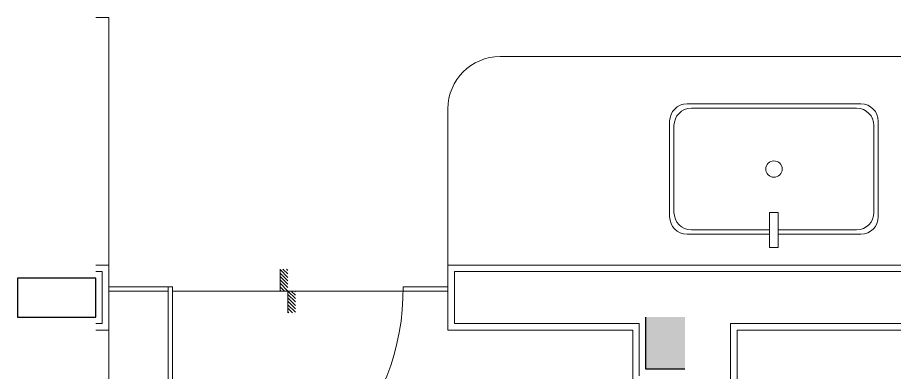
# Model space of a CAD drawing. Header units: inches. Extents: x 210804 to 214260, y -105030 to -103568.
# Drawn here: x 213129.9 to 213230.7, y -104818.4 to -104777.5 of the extents above; entities that cross this region are included whole.
import ezdxf

# ---------------------------------------------------------------- set-up
doc = ezdxf.new("R2010")
doc.units = ezdxf.units.IN
doc.header["$LTSCALE"] = 0.5
doc.header["$MEASUREMENT"] = 0
for name, color, linetype, lineweight in [('counter', 177, 'Continuous', 13), ('DROP', 1, 'Continuous', 5), ('FIXTURES', 8, 'Continuous', 9), ('GLASS', 4, 'Continuous', 18), ('HATCH', 251, 'Continuous', 13), ('STONE', 1, 'Continuous', 18), ('WALL', 5, 'Continuous', 25)]:
    doc.layers.add(name, color=color, linetype=linetype, lineweight=lineweight)

# ---------------------------------------------------------------- blocks, each defined once
blk = doc.blocks.new('AETJUEU')
at = {"layer": 'FIXTURES'}
for p, q in [((67937.68, -56339.05), (67936.69, -56339.05)), ((67936.69, -56339.05), (67936.69, -56343.07)), ((67937.68, -56343.07), (67937.68, -56339.05)), ((67936.69, -56340.58), (67927.19, -56340.58)), ((67936.69, -56341.08), (67927.69, -56341.08)), ((67947.19, -56340.58), (67937.68, -56340.58)), ((67946.69, -56341.08), (67937.68, -56341.08)), ((67925.19, -56342.58), (67925.19, -56353.58)), ((67925.69, -56343.08), (67925.69, -56353.08)), ((67936.69, -56343.07), (67937.68, -56343.07)), ((67948.69, -56353.08), (67948.69, -56343.08)), ((67949.19, -56353.58), (67949.19, -56342.58)), ((67927.19, -56355.58), (67947.19, -56355.58)), ((67927.69, -56355.08), (67946.69, -56355.08))]:
    blk.add_line(p, q, dxfattribs=at)
blk.add_circle((67937.19, -56348.08), 0.945, dxfattribs=at)
for centre, start, end in [((67927.19, -56342.58), 90, 180), ((67927.69, -56343.08), 90, 180), ((67946.69, -56343.08), 0, 90), ((67947.19, -56342.58), 0, 90), ((67927.19, -56353.58), 180, 270), ((67927.69, -56353.08), 180, 270), ((67946.69, -56353.08), 270, 0), ((67947.19, -56353.58), 270, 0)]:
    blk.add_arc(centre, 2, start, end, dxfattribs=at)
blk = doc.blocks.new('*X5')
at = {"color": 0}
for p, q in [((-16.76, -3.5), (-13.26, 0)), ((-16.76, -0.85), (-15.91, 0)), ((-16.42, -5.81), (-10.61, 0)), ((-13.76, -5.81), (-7.95, 0)), ((-11.11, -5.81), (-5.3, 0)), ((-8.46, -5.81), (-2.65, 0)), ((-5.81, -5.81), (0, 0)), ((0, 0), (6, 6)), ((0, 2.65), (3.35, 6)), ((0, 5.3), (0.7, 6)), ((2.65, 0), (8.65, 6)), ((5.3, 0), (11.3, 6)), ((7.95, 0), (13.95, 6)), ((10.61, 0), (16.61, 6)), ((13.26, 0), (17.04, 3.78)), ((15.91, 0), (17.04, 1.13)), ((-3.16, -5.81), (0, -2.65)), ((-0.51, -5.81), (0, -5.3))]:
    blk.add_line(p, q, dxfattribs=at)
blk = doc.blocks.new('4 UQ46U')
at = {"layer": 'DROP', "lineweight": 5}
blk.add_lwpolyline([(67308.83, -52969.15), (67308.83, -52972.46), (67307.64, -52972.46), (67307.64, -52975.82)], dxfattribs=at)
at = {"layer": 'DROP', "lineweight": 5, "extrusion": (0, 0, -1), "xscale": 0.1972594911858323, "yscale": 0.1972594911858323, "zscale": -0.1972594911858323, "rotation": 270}
blk.add_blockref('*X5', (-67308.83, -52972.46), dxfattribs=at)
blk = doc.blocks.new('t')
at = {"layer": 'HATCH', "ltscale": 15}
h = blk.add_hatch(color=256, dxfattribs=at)
h.dxf.hatch_style = 1
h.paths.add_polyline_path([(213206.64, -104812.04), (213202.14, -104812.04), (213202.14, -104818.04), (213206.64, -104818.04)])
at = {"layer": 'counter', "ltscale": 20}
for p, q in [((213185.39, -104782.04), (213248.39, -104782.04)), ((213179.39, -104788.04), (213179.39, -104806.04))]:
    blk.add_line(p, q, dxfattribs=at)
blk.add_arc((213185.39, -104788.04), 6, 90, 180, dxfattribs=at)
at = {"layer": 'DROP', "ltscale": 20}
blk.add_line((213147.73, -104809.04), (213174.23, -104809.04), dxfattribs=at)
at = {"layer": 'GLASS', "ltscale": 10}
for p, q in [((213147.73, -104808.54), (213140.39, -104808.54)), ((213179.39, -104808.54), (213174.23, -104808.54)), ((213147.23, -104809.04), (213140.39, -104809.04)), ((213179.39, -104809.04), (213174.23, -104809.04))]:
    blk.add_line(p, q, dxfattribs=at)
blk.add_lwpolyline([(213147.23, -104835.54), (213147.73, -104835.54), (213147.73, -104808.54), (213147.23, -104808.54)], close=True, dxfattribs=at)
blk.add_arc((213147.73, -104809.04), 26.5, 270, 1.0709, dxfattribs=at)
at = {"layer": 'STONE'}
for p, q in [((213140.39, -104777.54), (213138.89, -104777.54)), ((213140.39, -104806.04), (213140.39, -104777.54)), ((213140.39, -104777.79), (213140.39, -104777.54)), ((213140.39, -104806.04), (213138.89, -104806.04)), ((213139.64, -104806.79), (213138.89, -104806.79)), ((213139.64, -104812.79), (213139.64, -104806.79)), ((213140.39, -104813.54), (213140.39, -104806.04)), ((213138.89, -104812.79), (213139.64, -104812.79)), ((213138.89, -104813.54), (213140.39, -104813.54)), ((213140.39, -104813.54), (213140.39, -104839.04))]:
    blk.add_line(p, q, dxfattribs=at)
for points in [[(213200.64, -104819.54), (213200.64, -104813.54), (213179.39, -104813.54), (213179.39, -104806.04), (213254.39, -104806.04), (213254.39, -104813.54), (213212.64, -104813.54), (213212.64, -104873.54), (213243.89, -104873.54), (213243.89, -104878.04)], [(213201.39, -104818.79), (213201.39, -104812.79), (213180.14, -104812.79), (213180.14, -104806.79), (213253.64, -104806.79), (213253.64, -104812.79), (213211.89, -104812.79), (213211.89, -104874.29), (213243.14, -104874.29), (213243.14, -104878.79), (213265.64, -104878.79)]]:
    blk.add_lwpolyline(points, dxfattribs=at)
at = {"layer": 'WALL'}
blk.add_lwpolyline([(213206.64, -104818.04), (213202.14, -104818.04), (213202.14, -104812.06)], dxfattribs=at)
at = {"layer": 'FIXTURES', "xscale": -1, "rotation": 180}
blk.add_blockref('AETJUEU', (145279.7, -161143.07), dxfattribs=at)
at = {"layer": 'WALL', "xscale": -0.7535655759087191, "yscale": 0.7535655759087191, "zscale": 0.7535655759087191, "rotation": 180}
blk.add_blockref('4 UQ46U', (162439.36, -144727.26), dxfattribs=at)

msp = doc.modelspace()

# ---------------------------------------------------------------- linework, layer by layer
at = {"layer": 'WALL'}
msp.add_lwpolyline([(213129.89, -104812.04), (213138.89, -104812.04), (213138.89, -104807.54), (213129.89, -104807.54)], close=True, dxfattribs=at)

# ---------------------------------------------------------------- block references
msp.add_blockref('t', (0, 0), dxfattribs=at)

doc.saveas('drawing.dxf')
